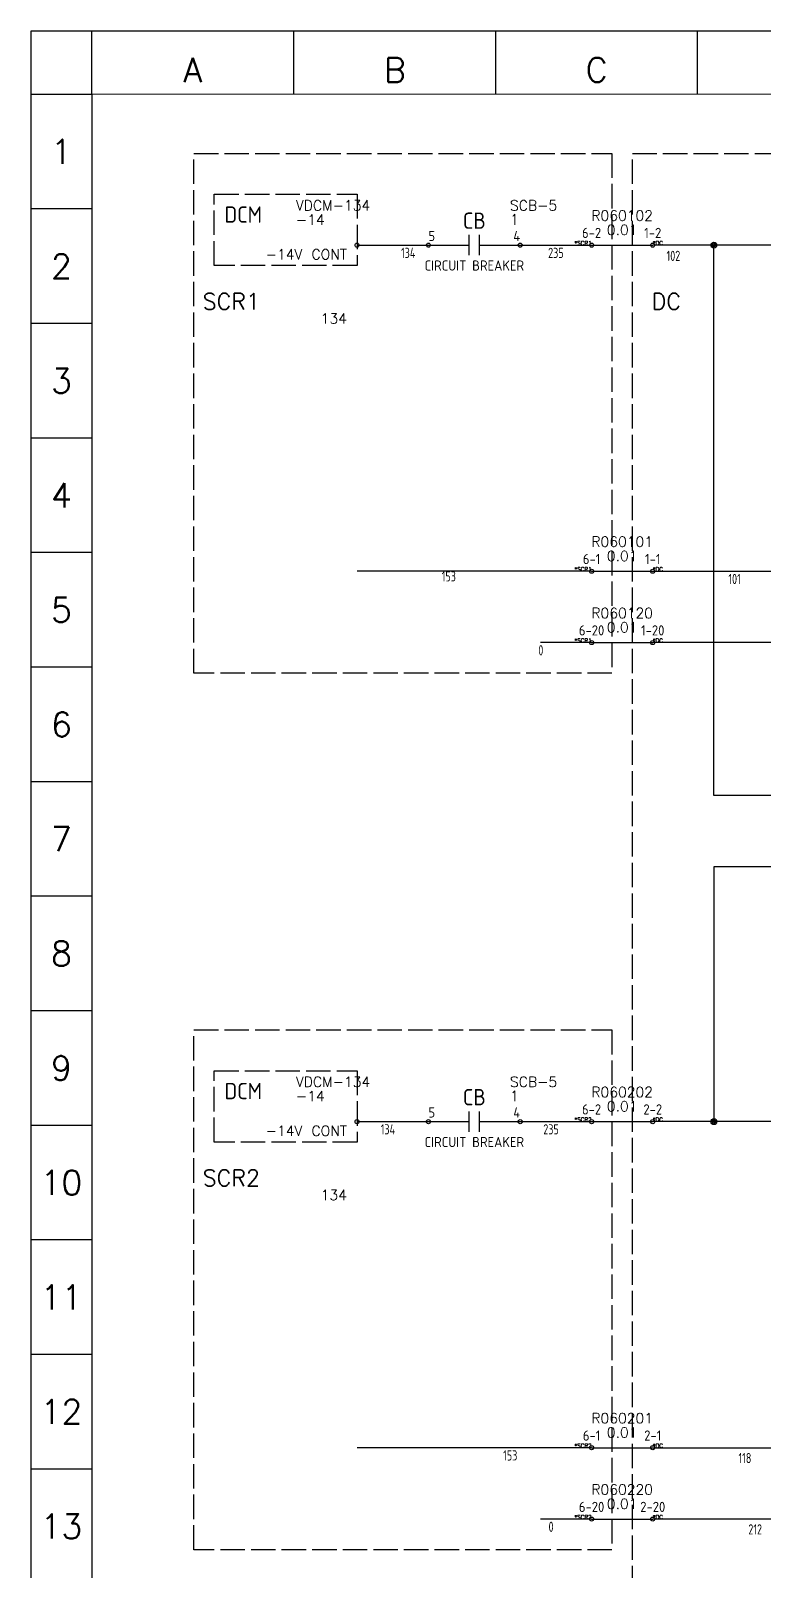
# Model space of a CAD drawing. Header units: millimetres. Extents: x 0 to 1973, y 0 to 646.
# Drawn here: x 0 to 179.6, y 267.5 to 645.1 of the extents above; entities that cross this region are included whole.
import ezdxf
from ezdxf.enums import TextEntityAlignment as Align

# ---------------------------------------------------------------- set-up
doc = ezdxf.new("R2010")
doc.units = ezdxf.units.MM
doc.header["$LTSCALE"] = 0.5
doc.linetypes.add('ACAD_ISO02W100', pattern=[15, 12, -3])
for name, color, linetype in [('LOCBOX', 7, 'ACAD_ISO02W100'), ('NETLIST', 50, 'Continuous'), ('OUTLINE_GRID', 7, 'Continuous'), ('SYMS', 7, 'Continuous'), ('WIREFIXED', 7, 'Continuous'), ('WIRES', 7, 'Continuous')]:
    doc.layers.add(name, color=color, linetype=linetype)
doc.styles.get("Standard").update_dxf_attribs({"font": 'txt.shx', "bigfont": 'gbcbig.shx'})
doc.styles.add('WD_IEC', font='isocp2.shx', dxfattribs={"width": 0.9, "height": 4})

# ---------------------------------------------------------------- blocks, each defined once
blk = doc.blocks.new('2010 Grid')
at = {"layer": 'OUTLINE_GRID'}
for p, q in [((0, 481.25), (0, 0)), ((850, 481.25), (0, 481.25)), ((12.5, 468.31), (12.5, 481.25)), ((53.75, 468.33), (53.75, 481.27)), ((95, 468.35), (95, 481.29)), ((136.25, 468.37), (136.25, 481.32)), ((12.5, 468.31), (0, 468.31)), ((837.5, 468.74), (12.5, 468.31)), ((12.5, 468.31), (12.5, 0)), ((12.5, 444.89), (0, 444.89)), ((12.5, 421.47), (0, 421.47)), ((12.5, 398.06), (0, 398.06)), ((12.5, 374.64), (0, 374.64)), ((12.5, 351.23), (0, 351.23)), ((12.5, 327.81), (0, 327.81)), ((12.5, 304.4), (0, 304.4)), ((12.5, 280.98), (0, 280.98)), ((12.5, 257.57), (0, 257.57)), ((12.5, 234.15), (0, 234.15)), ((12.5, 210.74), (0, 210.74)), ((12.5, 187.32), (0, 187.32))]:
    blk.add_line(p, q, dxfattribs=at)
at = {"layer": 'OUTLINE_GRID', "char_height": 5, "width": 17.7556, "attachment_point": 5}
for s, insert in [('A', (33.12, 473.28)), ('B', (74.38, 473.3)), ('C', (115.62, 473.32)), ('1', (6.25, 456.6)), ('2', (6.25, 433.18)), ('3', (6.25, 409.77)), ('4', (6.25, 386.35)), ('5', (6.25, 362.94)), ('6', (6.25, 339.52)), ('7', (6.25, 316.11)), ('8', (6.25, 292.69)), ('9', (6.25, 269.28)), ('10', (6.25, 245.86)), ('11', (6.25, 222.44)), ('12', (6.25, 199.03)), ('13', (6.25, 175.61))]:
    blk.add_mtext(s, dxfattribs=dict(at, insert=insert))
blk = doc.blocks.new('DCM-1')
at = {"linetype": 'ACAD_ISO02W100'}
blk.add_lwpolyline([(-35, 12.5), (0, 12.5), (0, -5), (-35, -5)], close=True, dxfattribs=at)
blk.add_circle((0, 0), 0.5)
at = {"style": 'WD_IEC'}
for tag, height, flags, p in [('LOC', 4, 1, (-32.5, 14.5)), ('DESC1', 3, 9, (-32.5, 2.5))]:
    blk.add_attdef(tag, text='', height=height, dxfattribs=dict(at, flags=flags)).set_placement(p, align=Align.MIDDLE_LEFT)
blk.add_attdef('TAG1', text='', height=4, dxfattribs=at).set_placement((-32.5, 7.5), align=Align.MIDDLE_LEFT)
at = {"style": 'WD_IEC', "flags": 1}
blk.add_attdef('X1TERM01', (0, 0), '', height=0.5, dxfattribs=at)
blk.add_attdef('TERMDESC01', text='', height=2.5).set_placement((-2.5, -1), align=Align.TOP_RIGHT)
blk.add_attdef('TERM01', text='', height=2.5).set_placement((-2.5, -20), align=Align.BOTTOM_RIGHT)
at = {"layer": 'NETLIST'}
for tag, p in [('NETTAG', (-15, 8.5)), ('NETVALUE', (-15, 5))]:
    blk.add_attdef(tag, p, '', height=2.5, dxfattribs=at)
blk = doc.blocks.new('CONTACT-NO')
for p, q in [((2.5, 0), (12.5, 0)), ((12.5, -2.5), (12.5, 2.5)), ((15, -2.5), (15, 2.5)), ((15, 0), (25, 0))]:
    blk.add_line(p, q)
for centre in [(2.5, 0), (25, 0)]:
    blk.add_circle(centre, 0.5)
at = {"style": 'WD_IEC', "flags": 1}
blk.add_attdef('LOC', text='', height=4, dxfattribs=at).set_placement((13.75, 11), align=Align.MIDDLE_CENTER)
at = {"style": 'WD_IEC'}
for tag, height, p in [('TAG1', 4, (13.75, 6)), ('DESC1', 2.5, (13.75, -5))]:
    blk.add_attdef(tag, text='', height=height, dxfattribs=at).set_placement(p, align=Align.MIDDLE_CENTER)
for tag, p, height, flags in [('X4TERM01', (2.5, 0), 0.64, 1), ('TERM01', (2.5, 1), 2.5, 8), ('X1TERM02', (25, 0), 0.64, 1)]:
    blk.add_attdef(tag, p, '', height=height, dxfattribs=dict(at, flags=flags))
at = {"style": 'WD_IEC', "flags": 8}
blk.add_attdef('TERM02', text='', height=2.5, dxfattribs=at).set_placement((25, 1), align=Align.RIGHT)
at = {"layer": 'NETLIST'}
for tag, p, height in [('NETTAG', (22.5, 8.5), 2.5), ('NETVALUE', (22.5, 5), 2.56)]:
    blk.add_attdef(tag, p, '', height=height, dxfattribs=at)
blk = doc.blocks.new('WD_WNH')
at = {"linetype": 'Continuous', "style": 'WD_IEC', "width": 0.8}
blk.add_attdef('WIRENO', text='', height=2.5, dxfattribs=at).set_placement((0, 0.75), align=Align.CENTER)
at = {"style": 'WD_IEC', "flags": 1}
for tag, p in [('W08USER', (0, 0.375)), ('W04USER', (0, 0.875)), ('W05USER', (0, 0.75)), ('W09USER', (0, 0.25)), ('W03USER', (0, 1)), ('W06USER', (0, 0.625)), ('W07USER', (0, 0.5)), ('W02USER', (0, 1.125)), ('W01USER', (0, 1.25)), ('W10USER', (0, 0.125))]:
    blk.add_attdef(tag, text='', height=0.08, dxfattribs=at).set_placement(p, align=Align.CENTER)
blk = doc.blocks.new('INTERCONNECT-H1')
blk.add_line((-2.5, 0), (12.5, 0))
for centre in [(-2.5, 0), (12.5, 0)]:
    blk.add_circle(centre, 0.5)
at = {"style": 'WD_IEC', "flags": 1}
for tag, height, p in [('LOC', 4, (5, 10)), ('TAG1', 4, (-2.43, 3.16)), ('DESC1', 2.5, (5, -2.5))]:
    blk.add_attdef(tag, text='', height=height, dxfattribs=at).set_placement(p, align=Align.MIDDLE_CENTER)
at = {"style": 'WD_IEC', "flags": 8}
for tag, p in [('TERM01', (-2.5, 1)), ('TERM02', (12.5, 1))]:
    blk.add_attdef(tag, text='', height=2.5, dxfattribs=at).set_placement(p, align=Align.BOTTOM_CENTER)
at = {"style": 'WD_IEC', "flags": 1}
blk.add_attdef('X4TERM01', (-2.5, 0), '', height=0.5, dxfattribs=at)
blk.add_attdef('X1TERM02', text='', height=0.5, dxfattribs=at).set_placement((12.5, 0), align=Align.RIGHT)
at = {"layer": 'NETLIST'}
for tag, p in [('NETTAG', (5, 6)), ('NETVALUE', (5, 2.5))]:
    blk.add_attdef(tag, text='', height=2.5, dxfattribs=at).set_placement(p, align=Align.CENTER)
blk.add_attdef('X4TERMDESC01', text='', height=1, dxfattribs=at).set_placement((-2.5, 0), align=Align.RIGHT)
blk.add_attdef('X1TERMDESC02', (12.5, 0), '', height=1, dxfattribs=at)
blk = doc.blocks.new('WD_WNH2')
at = {"linetype": 'Continuous', "style": 'WD_IEC', "width": 0.8}
blk.add_attdef('WIRENO', text='', height=2.5, dxfattribs=at).set_placement((0, 0), align=Align.TOP_CENTER)
at = {"style": 'WD_IEC', "flags": 1}
for tag, p in [('W02USER', (0, -1.21)), ('W03USER', (0, -1.33)), ('W04USER', (0, -1.46)), ('W05USER', (0, -1.58)), ('W06USER', (0, -1.71)), ('W07USER', (0, -1.83)), ('W08USER', (0, -1.96)), ('W09USER', (0, -2.08)), ('W01USER', (0, -1.08)), ('W10USER', (0, -2.21))]:
    blk.add_attdef(tag, text='', height=0.08, dxfattribs=at).set_placement(p, align=Align.CENTER)
blk = doc.blocks.new('WDDOT')
for radius in [0.72, 0.449, 0.223]:
    blk.add_circle((0, 0), radius)

msp = doc.modelspace()

# ---------------------------------------------------------------- linework, layer by layer
at = {"layer": 'LOCBOX'}
for points in [[(40, 615), (142.5, 615), (142.5, 487.5), (40, 487.5)], [(147.5, 615), (682.5, 615), (682.5, 162.5), (220, 162.5), (220, 82.5), (147.5, 82.5)], [(40, 400), (142.5, 400), (142.5, 272.5), (40, 272.5)]]:
    msp.add_lwpolyline(points, close=True, dxfattribs=at)
at = {"layer": 'WIRES'}
for p, q in [((80, 592.5), (97.5, 592.5)), ((120, 592.5), (137.5, 592.5)), ((270, 592.5), (152.5, 592.5)), ((167.5, 457.5), (167.5, 592.5)), ((137.5, 512.5), (80, 512.5)), ((152.5, 512.5), (192.5, 512.5)), ((137.5, 495), (125, 495)), ((277.5, 495), (152.5, 495)), ((192.5, 457.5), (167.5, 457.5)), ((192.5, 440), (167.5, 440)), ((167.5, 440), (167.5, 377.5)), ((80, 377.5), (97.5, 377.5)), ((120, 377.5), (137.5, 377.5)), ((270, 377.5), (152.5, 377.5)), ((137.5, 297.5), (80, 297.5)), ((152.5, 297.5), (192.5, 297.5)), ((137.5, 280), (125, 280)), ((277.5, 280), (152.5, 280))]:
    msp.add_line(p, q, dxfattribs=at)

# ---------------------------------------------------------------- block references
at = {"xscale": 1.2, "yscale": 1.2, "zscale": 1.2}
msp.add_blockref('2010 Grid', (0, 67.5), dxfattribs=at)
for p in [(80, 592.5), (80, 377.5)]:
    msp.add_blockref('DCM-1', p).add_auto_attribs({'NETVALUE': '-14', 'NETTAG': 'VDCM-134', 'TERM01': '134', 'TAG1': 'DCM', 'TERMDESC01': '-14V CONT'})
ref = msp.add_blockref('CONTACT-NO', (95, 592.5))
ref.add_attrib('NETTAG', 'SCB-5', (117.5, 601), dxfattribs={"layer": 'NETLIST', "height": 2.5})
ref.add_attrib('NETVALUE', '1', (117.5, 597.5), dxfattribs={"layer": 'NETLIST', "height": 2.56})
ref.add_attrib('TAG1', 'CB', dxfattribs={"height": 4, "style": 'WD_IEC'}).set_placement((108.75, 598.5), align=Align.MIDDLE_CENTER)
ref.add_attrib('DESC1', 'CIRCUIT BREAKER', dxfattribs={"height": 2.5, "style": 'WD_IEC'}).set_placement((108.75, 587.5), align=Align.MIDDLE_CENTER)
ref.add_attrib('TERM01', '5', (97.5, 593.5), dxfattribs={"height": 2.5, "style": 'WD_IEC'})
ref.add_attrib('TERM02', '4', dxfattribs={"height": 2.5, "style": 'WD_IEC'}).set_placement((120, 593.5), align=Align.RIGHT)
ref = msp.add_blockref('INTERCONNECT-H1', (140, 592.5))
ref.add_attrib('TERM02', '1-2', dxfattribs={"height": 2.5, "style": 'WD_IEC'}).set_placement((152.5, 593.5), align=Align.BOTTOM_CENTER)
ref.add_attrib('TERM01', '6-2', dxfattribs={"height": 2.5, "style": 'WD_IEC'}).set_placement((137.5, 593.5), align=Align.BOTTOM_CENTER)
ref.add_attrib('NETVALUE', '0.01', dxfattribs={"layer": 'NETLIST', "height": 2.5}).set_placement((145, 595), align=Align.CENTER)
ref.add_attrib('NETTAG', 'R060102', dxfattribs={"layer": 'NETLIST', "height": 2.5}).set_placement((145, 598.5), align=Align.CENTER)
ref.add_attrib('X4TERMDESC01', '*SCR1', dxfattribs={"layer": 'NETLIST', "height": 1}).set_placement((137.5, 592.5), align=Align.RIGHT)
ref.add_attrib('X1TERMDESC02', '*DC', (152.5, 592.5), dxfattribs={"layer": 'NETLIST', "height": 1})
ref = msp.add_blockref('INTERCONNECT-H1', (140, 512.5))
ref.add_attrib('TERM02', '1-1', dxfattribs={"height": 2.5, "style": 'WD_IEC'}).set_placement((152.5, 513.5), align=Align.BOTTOM_CENTER)
ref.add_attrib('TERM01', '6-1', dxfattribs={"height": 2.5, "style": 'WD_IEC'}).set_placement((137.5, 513.5), align=Align.BOTTOM_CENTER)
ref.add_attrib('NETVALUE', '0.01', dxfattribs={"layer": 'NETLIST', "height": 2.5}).set_placement((145, 515), align=Align.CENTER)
ref.add_attrib('NETTAG', 'R060101', dxfattribs={"layer": 'NETLIST', "height": 2.5}).set_placement((145, 518.5), align=Align.CENTER)
ref.add_attrib('X4TERMDESC01', '*SCR1', dxfattribs={"layer": 'NETLIST', "height": 1}).set_placement((137.5, 512.5), align=Align.RIGHT)
ref.add_attrib('X1TERMDESC02', '*DC', (152.5, 512.5), dxfattribs={"layer": 'NETLIST', "height": 1})
ref = msp.add_blockref('INTERCONNECT-H1', (140, 495))
ref.add_attrib('TERM02', '1-20', dxfattribs={"height": 2.5, "style": 'WD_IEC'}).set_placement((152.5, 496), align=Align.BOTTOM_CENTER)
ref.add_attrib('TERM01', '6-20', dxfattribs={"height": 2.5, "style": 'WD_IEC'}).set_placement((137.5, 496), align=Align.BOTTOM_CENTER)
ref.add_attrib('NETVALUE', '0.01', dxfattribs={"layer": 'NETLIST', "height": 2.5}).set_placement((145, 497.5), align=Align.CENTER)
ref.add_attrib('NETTAG', 'R060120', dxfattribs={"layer": 'NETLIST', "height": 2.5}).set_placement((145, 501), align=Align.CENTER)
ref.add_attrib('X4TERMDESC01', '*SCR1', dxfattribs={"layer": 'NETLIST', "height": 1}).set_placement((137.5, 495), align=Align.RIGHT)
ref.add_attrib('X1TERMDESC02', '*DC', (152.5, 495), dxfattribs={"layer": 'NETLIST', "height": 1})
ref = msp.add_blockref('CONTACT-NO', (95, 377.5))
ref.add_attrib('NETTAG', 'SCB-5', (117.5, 386), dxfattribs={"layer": 'NETLIST', "height": 2.5})
ref.add_attrib('NETVALUE', '1', (117.5, 382.5), dxfattribs={"layer": 'NETLIST', "height": 2.56})
ref.add_attrib('TAG1', 'CB', dxfattribs={"height": 4, "style": 'WD_IEC'}).set_placement((108.75, 383.5), align=Align.MIDDLE_CENTER)
ref.add_attrib('DESC1', 'CIRCUIT BREAKER', dxfattribs={"height": 2.5, "style": 'WD_IEC'}).set_placement((108.75, 372.5), align=Align.MIDDLE_CENTER)
ref.add_attrib('TERM01', '5', (97.5, 378.5), dxfattribs={"height": 2.5, "style": 'WD_IEC'})
ref.add_attrib('TERM02', '4', dxfattribs={"height": 2.5, "style": 'WD_IEC'}).set_placement((120, 378.5), align=Align.RIGHT)
ref = msp.add_blockref('INTERCONNECT-H1', (140, 377.5))
ref.add_attrib('TERM02', '2-2', dxfattribs={"height": 2.5, "style": 'WD_IEC'}).set_placement((152.5, 378.5), align=Align.BOTTOM_CENTER)
ref.add_attrib('TERM01', '6-2', dxfattribs={"height": 2.5, "style": 'WD_IEC'}).set_placement((137.5, 378.5), align=Align.BOTTOM_CENTER)
ref.add_attrib('NETVALUE', '0.01', dxfattribs={"layer": 'NETLIST', "height": 2.5}).set_placement((145, 380), align=Align.CENTER)
ref.add_attrib('NETTAG', 'R060202', dxfattribs={"layer": 'NETLIST', "height": 2.5}).set_placement((145, 383.5), align=Align.CENTER)
ref.add_attrib('X4TERMDESC01', '*SCR2', dxfattribs={"layer": 'NETLIST', "height": 1}).set_placement((137.5, 377.5), align=Align.RIGHT)
ref.add_attrib('X1TERMDESC02', '*DC', (152.5, 377.5), dxfattribs={"layer": 'NETLIST', "height": 1})
ref = msp.add_blockref('INTERCONNECT-H1', (140, 297.5))
ref.add_attrib('TERM02', '2-1', dxfattribs={"height": 2.5, "style": 'WD_IEC'}).set_placement((152.5, 298.5), align=Align.BOTTOM_CENTER)
ref.add_attrib('TERM01', '6-1', dxfattribs={"height": 2.5, "style": 'WD_IEC'}).set_placement((137.5, 298.5), align=Align.BOTTOM_CENTER)
ref.add_attrib('NETVALUE', '0.01', dxfattribs={"layer": 'NETLIST', "height": 2.5}).set_placement((145, 300), align=Align.CENTER)
ref.add_attrib('NETTAG', 'R060201', dxfattribs={"layer": 'NETLIST', "height": 2.5}).set_placement((145, 303.5), align=Align.CENTER)
ref.add_attrib('X4TERMDESC01', '*SCR2', dxfattribs={"layer": 'NETLIST', "height": 1}).set_placement((137.5, 297.5), align=Align.RIGHT)
ref.add_attrib('X1TERMDESC02', '*DC', (152.5, 297.5), dxfattribs={"layer": 'NETLIST', "height": 1})
ref = msp.add_blockref('INTERCONNECT-H1', (140, 280))
ref.add_attrib('TERM02', '2-20', dxfattribs={"height": 2.5, "style": 'WD_IEC'}).set_placement((152.5, 281), align=Align.BOTTOM_CENTER)
ref.add_attrib('TERM01', '6-20', dxfattribs={"height": 2.5, "style": 'WD_IEC'}).set_placement((137.5, 281), align=Align.BOTTOM_CENTER)
ref.add_attrib('NETVALUE', '0.01', dxfattribs={"layer": 'NETLIST', "height": 2.5}).set_placement((145, 282.5), align=Align.CENTER)
ref.add_attrib('NETTAG', 'R060220', dxfattribs={"layer": 'NETLIST', "height": 2.5}).set_placement((145, 286), align=Align.CENTER)
ref.add_attrib('X4TERMDESC01', '*SCR2', dxfattribs={"layer": 'NETLIST', "height": 1}).set_placement((137.5, 280), align=Align.RIGHT)
ref.add_attrib('X1TERMDESC02', '*DC', (152.5, 280), dxfattribs={"layer": 'NETLIST', "height": 1})
at = {"layer": 'SYMS'}
for p in [(167.5, 592.5), (167.5, 377.5)]:
    msp.add_blockref('WDDOT', p, dxfattribs=at)
at = {"layer": 'WIREFIXED'}
ref = msp.add_blockref('WD_WNH', (92.54, 592.5), dxfattribs=dict(at, xscale=-1, rotation=180))
ref.add_attrib('WIRENOF', '134', dxfattribs={"linetype": 'Continuous', "height": 2.5, "style": 'WD_IEC', "width": 0.8}).set_placement((92.54, 589.35), align=Align.CENTER)
ref = msp.add_blockref('WD_WNH', (128.75, 592.5), dxfattribs=dict(at, xscale=-1, rotation=180))
ref.add_attrib('WIRENOF', '235', dxfattribs={"linetype": 'Continuous', "height": 2.5, "style": 'WD_IEC', "width": 0.8}).set_placement((128.75, 589.35), align=Align.CENTER)
ref = msp.add_blockref('WD_WNH', (157.5, 592.5), dxfattribs=dict(at, xscale=-1, rotation=180))
ref.add_attrib('WIRENOF', '102', dxfattribs={"linetype": 'Continuous', "height": 2.5, "style": 'WD_IEC', "width": 0.8}).set_placement((157.56, 588.62), align=Align.CENTER)
ref = msp.add_blockref('WD_WNH2', (102.5, 512.5), dxfattribs=at)
ref.add_attrib('WIRENOF', '153', dxfattribs={"linetype": 'Continuous', "height": 2.5, "style": 'WD_IEC', "width": 0.8}).set_placement((102.5, 512.5), align=Align.TOP_CENTER)
ref = msp.add_blockref('WD_WNH2', (172.5, 512.5), dxfattribs=at)
ref.add_attrib('WIRENOF', '101', dxfattribs={"linetype": 'Continuous', "height": 2.5, "style": 'WD_IEC', "width": 0.8}).set_placement((172.56, 511.87), align=Align.TOP_CENTER)
ref = msp.add_blockref('WD_WNH2', (125, 495), dxfattribs=at)
ref.add_attrib('WIRENOF', '0', dxfattribs={"linetype": 'Continuous', "height": 2.5, "style": 'WD_IEC', "width": 0.8}).set_placement((125.06, 494.37), align=Align.TOP_CENTER)
ref = msp.add_blockref('WD_WNH2', (87.5, 377.5), dxfattribs=at)
ref.add_attrib('WIRENOF', '134', dxfattribs={"linetype": 'Continuous', "height": 2.5, "style": 'WD_IEC', "width": 0.8}).set_placement((87.56, 376.87), align=Align.TOP_CENTER)
ref = msp.add_blockref('WD_WNH2', (127.5, 377.5), dxfattribs=at)
ref.add_attrib('WIRENOF', '235', dxfattribs={"linetype": 'Continuous', "height": 2.5, "style": 'WD_IEC', "width": 0.8}).set_placement((127.56, 376.87), align=Align.TOP_CENTER)
ref = msp.add_blockref('WD_WNH2', (117.5, 297.5), dxfattribs=at)
ref.add_attrib('WIRENOF', '153', dxfattribs={"linetype": 'Continuous', "height": 2.5, "style": 'WD_IEC', "width": 0.8}).set_placement((117.56, 296.87), align=Align.TOP_CENTER)
ref = msp.add_blockref('WD_WNH2', (175, 297.5), dxfattribs=at)
ref.add_attrib('WIRENOF', '118', dxfattribs={"linetype": 'Continuous', "height": 2.5, "style": 'WD_IEC', "width": 0.8}).set_placement((175.11, 296.23), align=Align.TOP_CENTER)
ref = msp.add_blockref('WD_WNH2', (127.5, 280), dxfattribs=at)
ref.add_attrib('WIRENOF', '0', dxfattribs={"linetype": 'Continuous', "height": 2.5, "style": 'WD_IEC', "width": 0.8}).set_placement((127.56, 279.37), align=Align.TOP_CENTER)
ref = msp.add_blockref('WD_WNH2', (177.5, 280), dxfattribs=at)
ref.add_attrib('WIRENOF', '212', dxfattribs={"linetype": 'Continuous', "height": 2.5, "style": 'WD_IEC', "width": 0.8}).set_placement((177.61, 278.73), align=Align.TOP_CENTER)

# ---------------------------------------------------------------- texts
at = {"layer": 'LOCBOX'}
for s, p in [('SCR1', (49.17, 575.5)), ('DC', (155.83, 575.5)), ('SCR2', (49.17, 360.5))]:
    msp.add_text(s, height=4, dxfattribs=at).set_placement(p, align=Align.BOTTOM_CENTER)

doc.saveas('drawing.dxf')
